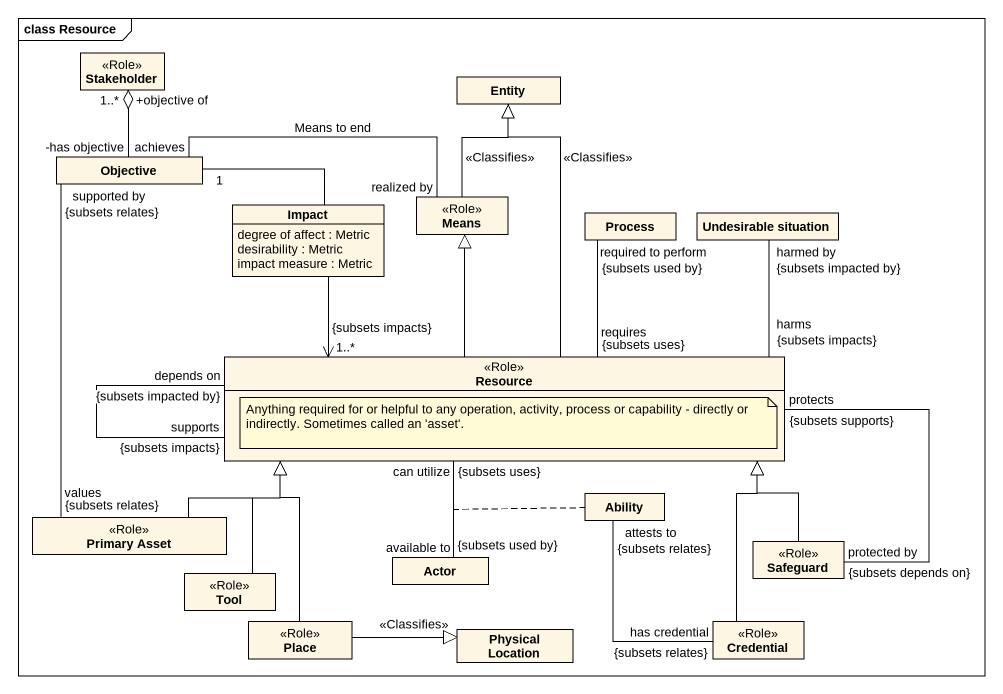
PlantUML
@startuml
mainframe class Resource
hide circle
hide empty members
class Stakeholder <<Role>>
class "Entity" as Entity_
class Objective
class Impact {
  degree of affect : Metric
  desirability : Metric
  impact measure : Metric
}
class Means <<Role>>
class "Process" as Process_
class "Undesirable situation" as Undesirable_situation
class Resource <<Role>>
class Ability
class "Primary Asset" as Primary_Asset <<Role>>
class Safeguard <<Role>>
class Tool <<Role>>
class "Actor" as Actor_
class Place <<Role>>
class "Physical Location" as Physical_Location
class Credential <<Role>>
Stakeholder "+objective of\n1..*" o-- "-has objective" Objective
Objective "supported by\n{subsets relates}" -- "values\n{subsets relates}" Primary_Asset
Impact -left- "1" Objective
Impact --> "{subsets impacts}\n1..*" Resource
Means -up-|> Entity_ : <<Classifies>>
Means "realized by" -left- "achieves" Objective : Means to end
Process_ "required to perform\n{subsets used by}" -- "requires\n{subsets uses}" Resource
Undesirable_situation "harmed by\n{subsets impacted by}" -- "harms\n{subsets impacts}" Resource
Resource -up-|> Entity_ : <<Classifies>>
Resource -up-|> Means
Resource "depends on\n{subsets impacted by}" -- "supports\n{subsets impacts}" Resource
Resource "can utilize\n{subsets uses}" -- "available to\n{subsets used by}" Actor_
(Resource, Actor_) .. Ability
Primary_Asset -right-|> Resource
Safeguard "protected by\n{subsets depends on}" -left- "protects\n{subsets supports}" Resource
Safeguard -left-|> Resource
Tool -up-|> Resource
Place -up-|> Resource
Place -right-|> Physical_Location : <<Classifies>>
Credential -up-|> Resource
Credential "has credential\n{subsets relates}" -up- "attests to\n{subsets relates}" Ability
note bottom of Resource : Anything required for or helpful to any operation, activity, process or capability - directly or indirectly. Sometimes called an 'asset'.
@enduml
